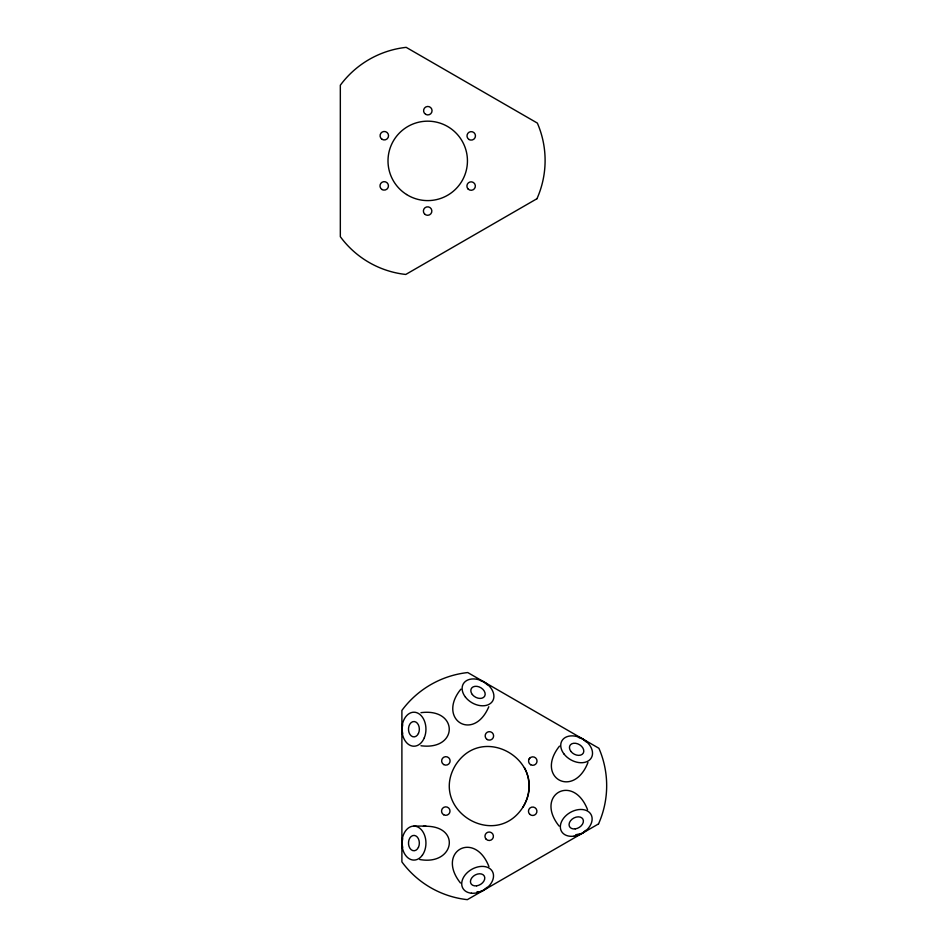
<?xml version="1.0" encoding="UTF-8"?>
<svg xmlns="http://www.w3.org/2000/svg" width="947" height="947" viewBox="0 0 947 947"><rect width="100%" height="100%" fill="white"/><g stroke="black" fill="none" stroke-linecap="round" stroke-linejoin="round"><path stroke-width="1.42" d="M402.712 724.81L401.895 729.214L402.712 733.617M402.712 838.687L401.895 843.09L402.712 847.494M488.806 706.734C473.393 742.898 436.484 718.974 460.881 689.167M522.898 807.246C550.018 763.01 483.822 721.33 455.661 764.916C428.541 809.14 494.736 850.82 522.898 807.246A39.727 39.727 0 0 0 524.413 767.543M587.945 762.536C573.48 799.611 534.617 777.179 559.499 746.106M529.124 758.949L529.799 758.074M487.03 887.339L483.621 890.251L480.46 891.364M585.648 830.401L582.239 833.313L575.646 834.792M420.965 712.677C458.679 707.681 458.679 750.746 420.965 745.751M423.451 826.317C461.71 824.399 455.022 865.996 419.722 859.509M413.922 826.08L425.949 826.08M477.028 891.719L479.407 891.743M480.851 680.834L484.012 681.947L487.421 684.859M578.416 737.393L582.63 738.885L586.039 741.797M559.109 826.092C534.226 795.018 573.089 772.574 587.554 809.661M460.491 883.03C435.608 851.957 474.471 829.513 488.936 866.6M536.961 198.716L405.778 274.452A93.789 93.789 0 0 1 340.328 236.691L340.328 85.218A94.724 94.724 0 0 1 406.168 47.35L537.351 123.086A93.954 93.954 0 0 1 536.961 198.716M598.528 823.914L467.345 899.65A93.789 93.789 0 0 1 401.895 861.888L401.895 710.416A94.724 94.724 0 0 1 467.735 672.548L598.918 748.284A93.954 93.954 0 0 1 598.528 823.914M487.267 739.56A4.238 4.238 0 0 0 493.624 735.89A4.238 4.238 0 0 0 487.267 732.22A4.238 4.238 0 0 0 487.267 739.56M486.19 839.255A4.238 4.238 0 0 0 493.28 837.349A4.238 4.238 0 0 0 488.084 832.164A4.238 4.238 0 0 0 486.19 839.255M530.675 764.738A4.238 4.238 0 0 0 537.032 761.068A4.238 4.238 0 0 0 530.675 757.399A4.238 4.238 0 0 0 530.675 764.738M529.693 814.254A4.238 4.238 0 0 0 536.783 812.348A4.238 4.238 0 0 0 531.598 807.164A4.238 4.238 0 0 0 529.693 814.254M465.439 697.122A17.01 12.027 30 0 0 492.736 700.863A17.01 12.027 30 0 0 475.844 679.094A17.01 12.027 30 0 0 465.439 697.122M574.071 836.165A17.01 12.027 -30 0 0 590.964 814.396A17.01 12.027 -30 0 0 563.666 818.125A17.01 12.027 -30 0 0 574.071 836.165M422.421 855.117A17.01 12.027 -90 0 0 417.035 826.66A17.01 12.027 -90 0 0 402.309 847.494A17.01 12.027 -90 0 0 422.421 855.117M471.452 893.21A17.01 12.027 -30 0 0 493.399 874.318A17.01 12.027 -30 0 0 467.996 871.974A17.01 12.027 -30 0 0 471.452 893.21M443.752 764.572A4.238 4.238 0 0 0 450.109 760.903A4.238 4.238 0 0 0 443.752 757.233A4.238 4.238 0 0 0 443.752 764.572M443.658 814.751A4.238 4.238 0 0 0 450.014 811.082A4.238 4.238 0 0 0 443.658 807.412A4.238 4.238 0 0 0 443.658 814.751M564.057 754.061A17.01 12.027 30 0 0 591.354 757.801A17.01 12.027 30 0 0 574.462 736.032A17.01 12.027 30 0 0 564.057 754.061M570.946 751.456A7.683 5.433 30 0 0 583.269 753.137A7.683 5.433 30 0 0 575.646 743.3A7.683 5.433 30 0 0 570.946 751.456M472.328 694.518A7.683 5.433 30 0 0 484.651 696.199A7.683 5.433 30 0 0 477.028 686.362A7.683 5.433 30 0 0 472.328 694.518M476.637 885.824A7.683 5.433 -30 0 0 484.26 875.999A7.683 5.433 -30 0 0 471.937 877.68A7.683 5.433 -30 0 0 476.637 885.824M424.339 737.713A17.01 12.027 -90 0 0 413.922 712.203A17.01 12.027 -90 0 0 403.505 737.713A17.01 12.027 -90 0 0 424.339 737.713M418.444 733.463A7.683 5.433 -90 0 0 414.265 721.543A7.683 5.433 -90 0 0 409.057 732.623A7.683 5.433 -90 0 0 418.444 733.463M418.444 847.34A7.683 5.433 -90 0 0 414.265 835.42A7.683 5.433 -90 0 0 409.057 846.5A7.683 5.433 -90 0 0 418.444 847.34M575.255 828.885A7.683 5.433 -30 0 0 582.879 819.06A7.683 5.433 -30 0 0 570.556 820.741A7.683 5.433 -30 0 0 575.255 828.885M382.186 139.375A4.238 4.238 0 0 0 388.542 135.705A4.238 4.238 0 0 0 382.186 132.035A4.238 4.238 0 0 0 382.186 139.375M468.138 189.057A4.238 4.238 0 0 0 475.216 187.151A4.238 4.238 0 0 0 470.032 181.966A4.238 4.238 0 0 0 468.138 189.057M406.559 194.502A39.727 39.727 0 0 0 467.416 162.399A39.727 39.727 0 0 0 409.187 125.75A39.727 39.727 0 0 0 406.559 194.502M382.091 189.554A4.238 4.238 0 0 0 388.448 185.884A4.238 4.238 0 0 0 382.091 182.215A4.238 4.238 0 0 0 382.091 189.554M424.623 214.058A4.238 4.238 0 0 0 431.714 212.164A4.238 4.238 0 0 0 426.529 206.967A4.238 4.238 0 0 0 424.623 214.058M469.108 139.54A4.238 4.238 0 0 0 475.465 135.871A4.238 4.238 0 0 0 469.108 132.201A4.238 4.238 0 0 0 469.108 139.54M425.7 114.362A4.238 4.238 0 0 0 432.057 110.692A4.238 4.238 0 0 0 425.7 107.023A4.238 4.238 0 0 0 425.7 114.362"/></g></svg>
